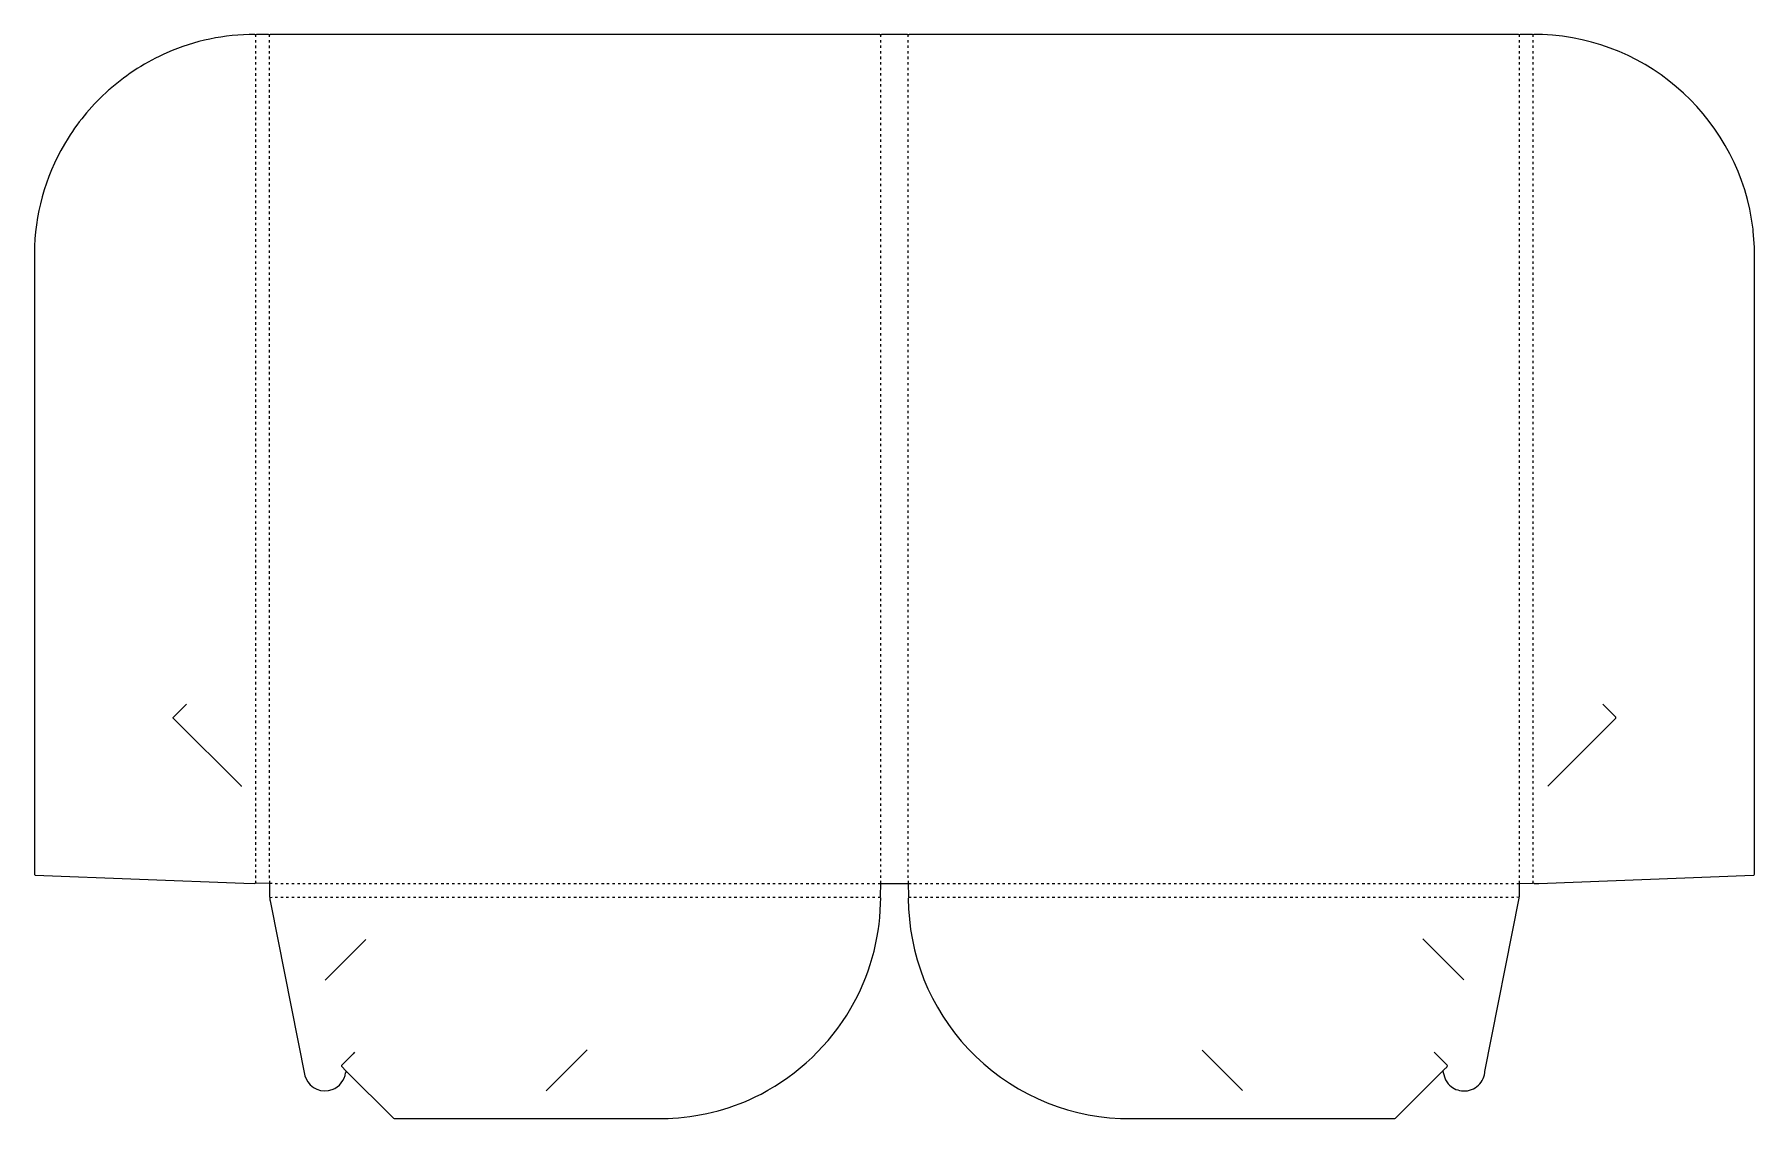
# Model space of a CAD drawing. Extents: x 846 to 8192, y 536 to 5165.
import ezdxf

# ---------------------------------------------------------------- set-up
doc = ezdxf.new("R2010")
doc.units = 0
doc.layers.get('0').update_dxf_attribs({"linetype": 'CONTINUOUS'})

msp = doc.modelspace()

# ---------------------------------------------------------------- linework, layer by layer
at = {"color": 7, "linetype": 'CONTINUOUS'}
for points in [[(7177, 1540), (7188, 1540), (7243, 1540.5), (7247, 1542, -0.120666), (7251, 1540), (7270, 1540), (8188, 1575.5), (8189.1, 1575.7, 0.179961), (8192, 1579), (8192, 4255), (8186.4, 4325), (8185.4, 4334.1, 0.367047), (7286, 5165), (7251, 5165), (7249.9, 5164.2, -0.374448), (7243, 5165), (7192, 5165), (7190.9, 5164.2, -0.374448), (7184, 5165), (4582, 5165), (4580.1, 5163.8), (4579, 5163), (4575.1, 5164.2), (4574, 5165), (4464, 5165), (4462.1, 5163.8), (4461, 5163, -0.191863), (4456, 5165), (1853, 5165), (1851.1, 5163.8), (1850, 5163, -0.120666), (1846, 5165), (1794, 5165), (1792.1, 5163.8), (1791, 5163, -0.120666), (1787, 5165, 0.104112), (1411.9, 5086.3, 0.075468), (1170, 4933, -0.064525), (1163, 4927, 0.071268), (989.8, 4722.1, 0.131173), (846.5, 4261), (846, 4260), (846, 1578), (849, 1575), (1741, 1541.5), (1787, 1540, -0.120666), (1791, 1542)], [(7309, 1955), (7309.8, 1956.1), (7599, 2246), (7600, 2247, 0.207325), (7598.8, 2249.8), (7544, 2305)], [(1861, 1540), (1850, 1540), (1794, 1540.5, -0.143554), (1791, 1542), (1791, 1551)], [(1850, 1551), (1850, 1540), (1850.5, 1484), (1852, 1480, 0.146264), (1852.6, 1465.9), (1855.6, 1450.9), (2001.3, 718.1), (2004.8, 707.9, 0.400934), (2118.1, 659.8, 0.270651), (2175, 732, 0.079147), (2178, 738)], [(2213, 819), (2207, 813), (2158.8, 764.1), (2157, 762), (2157, 760), (2178, 738), (2379.8, 537.8), (2382, 536), (3552, 536), (3572, 537.5, 0.103803), (3949.1, 640.8, 0.140563), (4333, 1007, 0.124377), (4459.5, 1454), (4460, 1477, -0.120666), (4458, 1481), (4458.2, 1481.9), (4459.5, 1485), (4460, 1540), (4460, 1551)], [(4578, 1551), (4578, 1540), (4578.5, 1485), (4580, 1481, -0.165541), (4578, 1476, 0.190345), (4833.8, 833.8, 0.196926), (5484, 536.5), (5485, 536), (6656, 536), (6658.1, 537.8), (6856, 735), (6859.1, 737.7), (6861, 738), (6861.3, 739.9), (6871, 750), (6872, 751, 0.095603), (6881, 762), (6824, 819)], [(6861, 738), (6867.4, 714.1), (6872.2, 702.1), (6884, 684, 0.178346), (6939.9, 654.6, 0.4148), (7039.6, 732.1), (7040.6, 737.1), (7187, 1477), (7186, 1480), (7186.3, 1481.9), (7187.5, 1485), (7188, 1540), (7188, 1551)]]:
    msp.add_lwpolyline(points, format="xyb", dxfattribs=at)
for points in [[(1791, 5154), (1791, 5163)], [(1850, 5154), (1850, 5163)], [(4460, 5155), (4460, 5163)], [(4578, 5155), (4578, 5163)], [(7188, 5155), (7188, 5163)], [(7247, 5155), (7247, 5163)], [(1791, 5130), (1791, 5141)], [(1791, 5106), (1791, 5117)], [(1791, 5083), (1791, 5094)], [(1791, 5059), (1791, 5070)], [(1850, 5130), (1850, 5141)], [(1850, 5106), (1850, 5117)], [(1850, 5083), (1850, 5094)], [(1850, 5059), (1850, 5070)], [(4460, 5131), (4460, 5141)], [(4460, 5107), (4460, 5117)], [(4460, 5084), (4460, 5094)], [(4460, 5060), (4460, 5070)], [(4578, 5131), (4578, 5141)], [(4578, 5107), (4578, 5117)], [(4578, 5084), (4578, 5094)], [(4578, 5060), (4578, 5070)], [(7188, 5131), (7188, 5141)], [(7188, 5107), (7188, 5117)], [(7188, 5084), (7188, 5094)], [(7188, 5060), (7188, 5070)], [(7247, 5131), (7247, 5141)], [(7247, 5107), (7247, 5117)], [(7247, 5084), (7247, 5094)], [(7247, 5060), (7247, 5070)], [(1791, 5036), (1791, 5046)], [(1791, 5012), (1791, 5023)], [(1791, 4988), (1791, 4999)], [(1850, 5036), (1850, 5046)], [(1850, 5012), (1850, 5023)], [(1850, 4988), (1850, 4999)], [(4460, 5037), (4460, 5046)], [(4460, 5013), (4460, 5023)], [(4460, 4989), (4460, 4999)], [(4578, 5037), (4578, 5046)], [(4578, 5013), (4578, 5023)], [(4578, 4989), (4578, 4999)], [(7188, 5037), (7188, 5046)], [(7188, 5013), (7188, 5023)], [(7188, 4989), (7188, 4999)], [(7247, 5037), (7247, 5046)], [(7247, 5013), (7247, 5023)], [(7247, 4989), (7247, 4999)], [(1791, 4965), (1791, 4975)], [(1791, 4941), (1791, 4952)], [(1791, 4917), (1791, 4928)], [(1850, 4965), (1850, 4975)], [(1850, 4941), (1850, 4952)], [(1850, 4917), (1850, 4928)], [(4460, 4966), (4460, 4975)], [(4460, 4942), (4460, 4952)], [(4460, 4918), (4460, 4928)], [(4578, 4966), (4578, 4975)], [(4578, 4942), (4578, 4952)], [(4578, 4918), (4578, 4928)], [(7188, 4966), (7188, 4975)], [(7188, 4942), (7188, 4952)], [(7188, 4918), (7188, 4928)], [(7247, 4966), (7247, 4975)], [(7247, 4942), (7247, 4952)], [(7247, 4918), (7247, 4928)], [(1791, 4894), (1791, 4905)], [(1791, 4870), (1791, 4881)], [(1791, 4847), (1791, 4857)], [(1850, 4894), (1850, 4905)], [(1850, 4870), (1850, 4881)], [(1850, 4847), (1850, 4857)], [(4460, 4895), (4460, 4905)], [(4460, 4871), (4460, 4881)], [(4460, 4848), (4460, 4857)], [(4578, 4895), (4578, 4905)], [(4578, 4871), (4578, 4881)], [(4578, 4848), (4578, 4857)], [(7188, 4895), (7188, 4905)], [(7188, 4871), (7188, 4881)], [(7188, 4848), (7188, 4857)], [(7247, 4895), (7247, 4905)], [(7247, 4871), (7247, 4881)], [(7247, 4848), (7247, 4857)], [(1791, 4823), (1791, 4834)], [(1791, 4799), (1791, 4810)], [(1791, 4776), (1791, 4787)], [(1850, 4823), (1850, 4834)], [(1850, 4799), (1850, 4810)], [(1850, 4776), (1850, 4787)], [(4460, 4824), (4460, 4834)], [(4460, 4800), (4460, 4810)], [(4460, 4777), (4460, 4787)], [(4578, 4824), (4578, 4834)], [(4578, 4800), (4578, 4810)], [(4578, 4777), (4578, 4787)], [(7188, 4824), (7188, 4834)], [(7188, 4800), (7188, 4810)], [(7188, 4777), (7188, 4787)], [(7247, 4824), (7247, 4834)], [(7247, 4800), (7247, 4810)], [(7247, 4777), (7247, 4787)], [(1791, 4752), (1791, 4763)], [(1791, 4728), (1791, 4739)], [(1791, 4705), (1791, 4716)], [(1850, 4752), (1850, 4763)], [(1850, 4728), (1850, 4739)], [(1850, 4705), (1850, 4716)], [(4460, 4753), (4460, 4763)], [(4460, 4729), (4460, 4739)], [(4460, 4706), (4460, 4716)], [(4578, 4753), (4578, 4763)], [(4578, 4729), (4578, 4739)], [(4578, 4706), (4578, 4716)], [(7188, 4753), (7188, 4763)], [(7188, 4729), (7188, 4739)], [(7188, 4706), (7188, 4716)], [(7247, 4753), (7247, 4763)], [(7247, 4729), (7247, 4739)], [(7247, 4706), (7247, 4716)], [(1791, 4681), (1791, 4692)], [(1791, 4658), (1791, 4668)], [(1791, 4634), (1791, 4645)], [(1850, 4681), (1850, 4692)], [(1850, 4658), (1850, 4668)], [(1850, 4634), (1850, 4645)], [(4460, 4682), (4460, 4692)], [(4460, 4659), (4460, 4668)], [(4460, 4635), (4460, 4645)], [(4578, 4682), (4578, 4692)], [(4578, 4659), (4578, 4668)], [(4578, 4635), (4578, 4645)], [(7188, 4682), (7188, 4692)], [(7188, 4659), (7188, 4668)], [(7188, 4635), (7188, 4645)], [(7247, 4682), (7247, 4692)], [(7247, 4659), (7247, 4668)], [(7247, 4635), (7247, 4645)], [(1791, 4610), (1791, 4621)], [(1791, 4587), (1791, 4598)], [(1791, 4563), (1791, 4574)], [(1850, 4610), (1850, 4621)], [(1850, 4587), (1850, 4598)], [(1850, 4563), (1850, 4574)], [(4460, 4611), (4460, 4621)], [(4460, 4588), (4460, 4598)], [(4460, 4564), (4460, 4574)], [(4578, 4611), (4578, 4621)], [(4578, 4588), (4578, 4598)], [(4578, 4564), (4578, 4574)], [(7188, 4611), (7188, 4621)], [(7188, 4588), (7188, 4598)], [(7188, 4564), (7188, 4574)], [(7247, 4611), (7247, 4621)], [(7247, 4588), (7247, 4598)], [(7247, 4564), (7247, 4574)], [(1791, 4540), (1791, 4550)], [(1791, 4516), (1791, 4527)], [(1791, 4492), (1791, 4503)], [(1850, 4540), (1850, 4550)], [(1850, 4516), (1850, 4527)], [(1850, 4492), (1850, 4503)], [(4460, 4541), (4460, 4550)], [(4460, 4517), (4460, 4527)], [(4460, 4493), (4460, 4503)], [(4578, 4541), (4578, 4550)], [(4578, 4517), (4578, 4527)], [(4578, 4493), (4578, 4503)], [(7188, 4541), (7188, 4550)], [(7188, 4517), (7188, 4527)], [(7188, 4493), (7188, 4503)], [(7247, 4541), (7247, 4550)], [(7247, 4517), (7247, 4527)], [(7247, 4493), (7247, 4503)], [(1791, 4469), (1791, 4479)], [(1791, 4445), (1791, 4456)], [(1791, 4421), (1791, 4432)], [(1791, 4398), (1791, 4409)], [(1850, 4469), (1850, 4479)], [(1850, 4445), (1850, 4456)], [(1850, 4421), (1850, 4432)], [(1850, 4398), (1850, 4409)], [(4460, 4470), (4460, 4479)], [(4460, 4446), (4460, 4456)], [(4460, 4422), (4460, 4432)], [(4460, 4399), (4460, 4409)], [(4578, 4470), (4578, 4479)], [(4578, 4446), (4578, 4456)], [(4578, 4422), (4578, 4432)], [(4578, 4399), (4578, 4409)], [(7188, 4470), (7188, 4479)], [(7188, 4446), (7188, 4456)], [(7188, 4422), (7188, 4432)], [(7188, 4399), (7188, 4409)], [(7247, 4470), (7247, 4479)], [(7247, 4446), (7247, 4456)], [(7247, 4422), (7247, 4432)], [(7247, 4399), (7247, 4409)], [(1791, 4374), (1791, 4385)], [(1791, 4351), (1791, 4361)], [(1791, 4327), (1791, 4338)], [(1850, 4374), (1850, 4385)], [(1850, 4351), (1850, 4361)], [(1850, 4327), (1850, 4338)], [(4460, 4375), (4460, 4385)], [(4460, 4352), (4460, 4361)], [(4460, 4328), (4460, 4338)], [(4578, 4375), (4578, 4385)], [(4578, 4352), (4578, 4361)], [(4578, 4328), (4578, 4338)], [(7188, 4375), (7188, 4385)], [(7188, 4352), (7188, 4361)], [(7188, 4328), (7188, 4338)], [(7247, 4375), (7247, 4385)], [(7247, 4352), (7247, 4361)], [(7247, 4328), (7247, 4338)], [(1791, 4303), (1791, 4314)], [(1791, 4280), (1791, 4291)], [(1791, 4256), (1791, 4267)], [(1850, 4303), (1850, 4314)], [(1850, 4280), (1850, 4291)], [(1850, 4256), (1850, 4267)], [(4460, 4304), (4460, 4314)], [(4460, 4281), (4460, 4291)], [(4460, 4257), (4460, 4267)], [(4578, 4304), (4578, 4314)], [(4578, 4281), (4578, 4291)], [(4578, 4257), (4578, 4267)], [(7188, 4304), (7188, 4314)], [(7188, 4281), (7188, 4291)], [(7188, 4257), (7188, 4267)], [(7247, 4304), (7247, 4314)], [(7247, 4281), (7247, 4291)], [(7247, 4257), (7247, 4267)], [(1791, 4232), (1791, 4243)], [(1791, 4209), (1791, 4220)], [(1791, 4185), (1791, 4196)], [(1850, 4232), (1850, 4243)], [(1850, 4209), (1850, 4220)], [(1850, 4185), (1850, 4196)], [(4460, 4233), (4460, 4243)], [(4460, 4210), (4460, 4220)], [(4460, 4186), (4460, 4196)], [(4578, 4233), (4578, 4243)], [(4578, 4210), (4578, 4220)], [(4578, 4186), (4578, 4196)], [(7188, 4233), (7188, 4243)], [(7188, 4210), (7188, 4220)], [(7188, 4186), (7188, 4196)], [(7247, 4233), (7247, 4243)], [(7247, 4210), (7247, 4220)], [(7247, 4186), (7247, 4196)], [(1791, 4162), (1791, 4172)], [(1791, 4138), (1791, 4149)], [(1791, 4114), (1791, 4125)], [(1850, 4162), (1850, 4172)], [(1850, 4138), (1850, 4149)], [(1850, 4114), (1850, 4125)], [(4460, 4163), (4460, 4172)], [(4460, 4139), (4460, 4149)], [(4460, 4115), (4460, 4125)], [(4578, 4163), (4578, 4172)], [(4578, 4139), (4578, 4149)], [(4578, 4115), (4578, 4125)], [(7188, 4163), (7188, 4172)], [(7188, 4139), (7188, 4149)], [(7188, 4115), (7188, 4125)], [(7247, 4163), (7247, 4172)], [(7247, 4139), (7247, 4149)], [(7247, 4115), (7247, 4125)], [(1791, 4091), (1791, 4102)], [(1791, 4067), (1791, 4078)], [(1791, 4043), (1791, 4054)], [(1850, 4091), (1850, 4102)], [(1850, 4067), (1850, 4078)], [(1850, 4043), (1850, 4054)], [(4460, 4092), (4460, 4102)], [(4460, 4068), (4460, 4078)], [(4460, 4044), (4460, 4054)], [(4578, 4092), (4578, 4102)], [(4578, 4068), (4578, 4078)], [(4578, 4044), (4578, 4054)], [(7188, 4092), (7188, 4102)], [(7188, 4068), (7188, 4078)], [(7188, 4044), (7188, 4054)], [(7247, 4092), (7247, 4102)], [(7247, 4068), (7247, 4078)], [(7247, 4044), (7247, 4054)], [(1791, 4020), (1791, 4031)], [(1791, 3996), (1791, 4007)], [(1791, 3973), (1791, 3983)], [(1850, 4020), (1850, 4031)], [(1850, 3996), (1850, 4007)], [(1850, 3973), (1850, 3983)], [(4460, 4021), (4460, 4031)], [(4460, 3997), (4460, 4007)], [(4460, 3974), (4460, 3983)], [(4578, 4021), (4578, 4031)], [(4578, 3997), (4578, 4007)], [(4578, 3974), (4578, 3983)], [(7188, 4021), (7188, 4031)], [(7188, 3997), (7188, 4007)], [(7188, 3974), (7188, 3983)], [(7247, 4021), (7247, 4031)], [(7247, 3997), (7247, 4007)], [(7247, 3974), (7247, 3983)], [(1791, 3949), (1791, 3960)], [(1791, 3925), (1791, 3936)], [(1791, 3902), (1791, 3913)], [(1850, 3949), (1850, 3960)], [(1850, 3925), (1850, 3936)], [(1850, 3902), (1850, 3913)], [(4460, 3950), (4460, 3960)], [(4460, 3926), (4460, 3936)], [(4460, 3903), (4460, 3913)], [(4578, 3950), (4578, 3960)], [(4578, 3926), (4578, 3936)], [(4578, 3903), (4578, 3913)], [(7188, 3950), (7188, 3960)], [(7188, 3926), (7188, 3936)], [(7188, 3903), (7188, 3913)], [(7247, 3950), (7247, 3960)], [(7247, 3926), (7247, 3936)], [(7247, 3903), (7247, 3913)], [(1791, 3878), (1791, 3889)], [(1791, 3855), (1791, 3865)], [(1791, 3831), (1791, 3842)], [(1850, 3878), (1850, 3889)], [(1850, 3855), (1850, 3865)], [(1850, 3831), (1850, 3842)], [(4460, 3879), (4460, 3889)], [(4460, 3856), (4460, 3865)], [(4460, 3832), (4460, 3842)], [(4578, 3879), (4578, 3889)], [(4578, 3856), (4578, 3865)], [(4578, 3832), (4578, 3842)], [(7188, 3879), (7188, 3889)], [(7188, 3856), (7188, 3865)], [(7188, 3832), (7188, 3842)], [(7247, 3879), (7247, 3889)], [(7247, 3856), (7247, 3865)], [(7247, 3832), (7247, 3842)], [(1791, 3807), (1791, 3818)], [(1791, 3784), (1791, 3794)], [(1791, 3760), (1791, 3771)], [(1791, 3736), (1791, 3747)], [(1850, 3807), (1850, 3818)], [(1850, 3784), (1850, 3794)], [(1850, 3760), (1850, 3771)], [(1850, 3736), (1850, 3747)], [(4460, 3808), (4460, 3818)], [(4460, 3785), (4460, 3794)], [(4460, 3761), (4460, 3771)], [(4460, 3737), (4460, 3747)], [(4578, 3808), (4578, 3818)], [(4578, 3785), (4578, 3794)], [(4578, 3761), (4578, 3771)], [(4578, 3737), (4578, 3747)], [(7188, 3808), (7188, 3818)], [(7188, 3785), (7188, 3794)], [(7188, 3761), (7188, 3771)], [(7188, 3737), (7188, 3747)], [(7247, 3808), (7247, 3818)], [(7247, 3785), (7247, 3794)], [(7247, 3761), (7247, 3771)], [(7247, 3737), (7247, 3747)], [(1791, 3713), (1791, 3724)], [(1791, 3689), (1791, 3700)], [(1791, 3666), (1791, 3676)], [(1850, 3713), (1850, 3724)], [(1850, 3689), (1850, 3700)], [(1850, 3666), (1850, 3676)], [(4460, 3714), (4460, 3724)], [(4460, 3690), (4460, 3700)], [(4460, 3667), (4460, 3676)], [(4578, 3714), (4578, 3724)], [(4578, 3690), (4578, 3700)], [(4578, 3667), (4578, 3676)], [(7188, 3714), (7188, 3724)], [(7188, 3690), (7188, 3700)], [(7188, 3667), (7188, 3676)], [(7247, 3714), (7247, 3724)], [(7247, 3690), (7247, 3700)], [(7247, 3667), (7247, 3676)], [(1791, 3642), (1791, 3653)], [(1791, 3618), (1791, 3629)], [(1791, 3595), (1791, 3606)], [(1850, 3642), (1850, 3653)], [(1850, 3618), (1850, 3629)], [(1850, 3595), (1850, 3606)], [(4460, 3643), (4460, 3653)], [(4460, 3619), (4460, 3629)], [(4460, 3596), (4460, 3606)], [(4578, 3643), (4578, 3653)], [(4578, 3619), (4578, 3629)], [(4578, 3596), (4578, 3606)], [(7188, 3643), (7188, 3653)], [(7188, 3619), (7188, 3629)], [(7188, 3596), (7188, 3606)], [(7247, 3643), (7247, 3653)], [(7247, 3619), (7247, 3629)], [(7247, 3596), (7247, 3606)], [(1791, 3571), (1791, 3582)], [(1791, 3547), (1791, 3558)], [(1791, 3524), (1791, 3535)], [(1850, 3571), (1850, 3582)], [(1850, 3547), (1850, 3558)], [(1850, 3524), (1850, 3535)], [(4460, 3572), (4460, 3582)], [(4460, 3548), (4460, 3558)], [(4460, 3525), (4460, 3535)], [(4578, 3572), (4578, 3582)], [(4578, 3548), (4578, 3558)], [(4578, 3525), (4578, 3535)], [(7188, 3572), (7188, 3582)], [(7188, 3548), (7188, 3558)], [(7188, 3525), (7188, 3535)], [(7247, 3572), (7247, 3582)], [(7247, 3548), (7247, 3558)], [(7247, 3525), (7247, 3535)], [(1791, 3500), (1791, 3511)], [(1791, 3477), (1791, 3487)], [(1791, 3453), (1791, 3464)], [(1850, 3500), (1850, 3511)], [(1850, 3477), (1850, 3487)], [(1850, 3453), (1850, 3464)], [(4460, 3501), (4460, 3511)], [(4460, 3478), (4460, 3487)], [(4460, 3454), (4460, 3464)], [(4578, 3501), (4578, 3511)], [(4578, 3478), (4578, 3487)], [(4578, 3454), (4578, 3464)], [(7188, 3501), (7188, 3511)], [(7188, 3478), (7188, 3487)], [(7188, 3454), (7188, 3464)], [(7247, 3501), (7247, 3511)], [(7247, 3478), (7247, 3487)], [(7247, 3454), (7247, 3464)], [(1791, 3429), (1791, 3440)], [(1791, 3406), (1791, 3417)], [(1791, 3382), (1791, 3393)], [(1850, 3429), (1850, 3440)], [(1850, 3406), (1850, 3417)], [(1850, 3382), (1850, 3393)], [(4460, 3430), (4460, 3440)], [(4460, 3407), (4460, 3417)], [(4460, 3383), (4460, 3393)], [(4578, 3430), (4578, 3440)], [(4578, 3407), (4578, 3417)], [(4578, 3383), (4578, 3393)], [(7188, 3430), (7188, 3440)], [(7188, 3407), (7188, 3417)], [(7188, 3383), (7188, 3393)], [(7247, 3430), (7247, 3440)], [(7247, 3407), (7247, 3417)], [(7247, 3383), (7247, 3393)], [(1791, 3358), (1791, 3369)], [(1791, 3335), (1791, 3346)], [(1791, 3311), (1791, 3322)], [(1850, 3358), (1850, 3369)], [(1850, 3335), (1850, 3346)], [(1850, 3311), (1850, 3322)], [(4460, 3359), (4460, 3369)], [(4460, 3336), (4460, 3346)], [(4460, 3312), (4460, 3322)], [(4578, 3359), (4578, 3369)], [(4578, 3336), (4578, 3346)], [(4578, 3312), (4578, 3322)], [(7188, 3359), (7188, 3369)], [(7188, 3336), (7188, 3346)], [(7188, 3312), (7188, 3322)], [(7247, 3359), (7247, 3369)], [(7247, 3336), (7247, 3346)], [(7247, 3312), (7247, 3322)], [(1791, 3288), (1791, 3298)], [(1791, 3264), (1791, 3275)], [(1791, 3240), (1791, 3251)], [(1850, 3288), (1850, 3298)], [(1850, 3264), (1850, 3275)], [(1850, 3240), (1850, 3251)], [(4460, 3289), (4460, 3298)], [(4460, 3265), (4460, 3275)], [(4460, 3241), (4460, 3251)], [(4578, 3289), (4578, 3298)], [(4578, 3265), (4578, 3275)], [(4578, 3241), (4578, 3251)], [(7188, 3289), (7188, 3298)], [(7188, 3265), (7188, 3275)], [(7188, 3241), (7188, 3251)], [(7247, 3289), (7247, 3298)], [(7247, 3265), (7247, 3275)], [(7247, 3241), (7247, 3251)], [(1791, 3217), (1791, 3228)], [(1791, 3193), (1791, 3204)], [(1791, 3170), (1791, 3180)], [(1850, 3217), (1850, 3228)], [(1850, 3193), (1850, 3204)], [(1850, 3170), (1850, 3180)], [(4460, 3218), (4460, 3228)], [(4460, 3194), (4460, 3204)], [(4460, 3171), (4460, 3180)], [(4578, 3218), (4578, 3228)], [(4578, 3194), (4578, 3204)], [(4578, 3171), (4578, 3180)], [(7188, 3218), (7188, 3228)], [(7188, 3194), (7188, 3204)], [(7188, 3171), (7188, 3180)], [(7247, 3218), (7247, 3228)], [(7247, 3194), (7247, 3204)], [(7247, 3171), (7247, 3180)], [(1791, 3146), (1791, 3157)], [(1791, 3122), (1791, 3133)], [(1791, 3099), (1791, 3109)], [(1791, 3075), (1791, 3086)], [(1850, 3146), (1850, 3157)], [(1850, 3122), (1850, 3133)], [(1850, 3099), (1850, 3109)], [(1850, 3075), (1850, 3086)], [(4460, 3147), (4460, 3157)], [(4460, 3123), (4460, 3133)], [(4460, 3100), (4460, 3109)], [(4460, 3076), (4460, 3086)], [(4578, 3147), (4578, 3157)], [(4578, 3123), (4578, 3133)], [(4578, 3100), (4578, 3109)], [(4578, 3076), (4578, 3086)], [(7188, 3147), (7188, 3157)], [(7188, 3123), (7188, 3133)], [(7188, 3100), (7188, 3109)], [(7188, 3076), (7188, 3086)], [(7247, 3147), (7247, 3157)], [(7247, 3123), (7247, 3133)], [(7247, 3100), (7247, 3109)], [(7247, 3076), (7247, 3086)], [(1791, 3051), (1791, 3062)], [(1791, 3028), (1791, 3039)], [(1791, 3004), (1791, 3015)], [(1850, 3051), (1850, 3062)], [(1850, 3028), (1850, 3039)], [(1850, 3004), (1850, 3015)], [(4460, 3052), (4460, 3062)], [(4460, 3029), (4460, 3039)], [(4460, 3005), (4460, 3015)], [(4578, 3052), (4578, 3062)], [(4578, 3029), (4578, 3039)], [(4578, 3005), (4578, 3015)], [(7188, 3052), (7188, 3062)], [(7188, 3029), (7188, 3039)], [(7188, 3005), (7188, 3015)], [(7247, 3052), (7247, 3062)], [(7247, 3029), (7247, 3039)], [(7247, 3005), (7247, 3015)], [(1791, 2981), (1791, 2991)], [(1791, 2957), (1791, 2968)], [(1791, 2933), (1791, 2944)], [(1850, 2981), (1850, 2991)], [(1850, 2957), (1850, 2968)], [(1850, 2933), (1850, 2944)], [(4460, 2982), (4460, 2991)], [(4460, 2958), (4460, 2968)], [(4460, 2934), (4460, 2944)], [(4578, 2982), (4578, 2991)], [(4578, 2958), (4578, 2968)], [(4578, 2934), (4578, 2944)], [(7188, 2982), (7188, 2991)], [(7188, 2958), (7188, 2968)], [(7188, 2934), (7188, 2944)], [(7247, 2982), (7247, 2991)], [(7247, 2958), (7247, 2968)], [(7247, 2934), (7247, 2944)], [(1791, 2910), (1791, 2921)], [(1791, 2886), (1791, 2897)], [(1791, 2862), (1791, 2873)], [(1850, 2910), (1850, 2921)], [(1850, 2886), (1850, 2897)], [(1850, 2862), (1850, 2873)], [(4460, 2911), (4460, 2921)], [(4460, 2887), (4460, 2897)], [(4460, 2863), (4460, 2873)], [(4578, 2911), (4578, 2921)], [(4578, 2887), (4578, 2897)], [(4578, 2863), (4578, 2873)], [(7188, 2911), (7188, 2921)], [(7188, 2887), (7188, 2897)], [(7188, 2863), (7188, 2873)], [(7247, 2911), (7247, 2921)], [(7247, 2887), (7247, 2897)], [(7247, 2863), (7247, 2873)], [(1791, 2839), (1791, 2850)], [(1791, 2815), (1791, 2826)], [(1791, 2792), (1791, 2802)], [(1850, 2839), (1850, 2850)], [(1850, 2815), (1850, 2826)], [(1850, 2792), (1850, 2802)], [(4460, 2840), (4460, 2850)], [(4460, 2816), (4460, 2826)], [(4460, 2793), (4460, 2802)], [(4578, 2840), (4578, 2850)], [(4578, 2816), (4578, 2826)], [(4578, 2793), (4578, 2802)], [(7188, 2840), (7188, 2850)], [(7188, 2816), (7188, 2826)], [(7188, 2793), (7188, 2802)], [(7247, 2840), (7247, 2850)], [(7247, 2816), (7247, 2826)], [(7247, 2793), (7247, 2802)], [(1791, 2768), (1791, 2779)], [(1791, 2744), (1791, 2755)], [(1791, 2721), (1791, 2732)], [(1850, 2768), (1850, 2779)], [(1850, 2744), (1850, 2755)], [(1850, 2721), (1850, 2732)], [(4460, 2769), (4460, 2779)], [(4460, 2745), (4460, 2755)], [(4460, 2722), (4460, 2732)], [(4578, 2769), (4578, 2779)], [(4578, 2745), (4578, 2755)], [(4578, 2722), (4578, 2732)], [(7188, 2769), (7188, 2779)], [(7188, 2745), (7188, 2755)], [(7188, 2722), (7188, 2732)], [(7247, 2769), (7247, 2779)], [(7247, 2745), (7247, 2755)], [(7247, 2722), (7247, 2732)], [(1791, 2697), (1791, 2708)], [(1791, 2674), (1791, 2684)], [(1791, 2650), (1791, 2661)], [(1850, 2697), (1850, 2708)], [(1850, 2674), (1850, 2684)], [(1850, 2650), (1850, 2661)], [(4460, 2698), (4460, 2708)], [(4460, 2675), (4460, 2684)], [(4460, 2651), (4460, 2661)], [(4578, 2698), (4578, 2708)], [(4578, 2675), (4578, 2684)], [(4578, 2651), (4578, 2661)], [(7188, 2698), (7188, 2708)], [(7188, 2675), (7188, 2684)], [(7188, 2651), (7188, 2661)], [(7247, 2698), (7247, 2708)], [(7247, 2675), (7247, 2684)], [(7247, 2651), (7247, 2661)], [(1791, 2626), (1791, 2637)], [(1791, 2603), (1791, 2613)], [(1791, 2579), (1791, 2590)], [(1850, 2626), (1850, 2637)], [(1850, 2603), (1850, 2613)], [(1850, 2579), (1850, 2590)], [(4460, 2627), (4460, 2637)], [(4460, 2604), (4460, 2613)], [(4460, 2580), (4460, 2590)], [(4578, 2627), (4578, 2637)], [(4578, 2604), (4578, 2613)], [(4578, 2580), (4578, 2590)], [(7188, 2627), (7188, 2637)], [(7188, 2604), (7188, 2613)], [(7188, 2580), (7188, 2590)], [(7247, 2627), (7247, 2637)], [(7247, 2604), (7247, 2613)], [(7247, 2580), (7247, 2590)], [(1791, 2555), (1791, 2566)], [(1791, 2532), (1791, 2543)], [(1791, 2508), (1791, 2519)], [(1850, 2555), (1850, 2566)], [(1850, 2532), (1850, 2543)], [(1850, 2508), (1850, 2519)], [(4460, 2556), (4460, 2566)], [(4460, 2533), (4460, 2543)], [(4460, 2509), (4460, 2519)], [(4578, 2556), (4578, 2566)], [(4578, 2533), (4578, 2543)], [(4578, 2509), (4578, 2519)], [(7188, 2556), (7188, 2566)], [(7188, 2533), (7188, 2543)], [(7188, 2509), (7188, 2519)], [(7247, 2556), (7247, 2566)], [(7247, 2533), (7247, 2543)], [(7247, 2509), (7247, 2519)], [(1791, 2485), (1791, 2495)], [(1791, 2461), (1791, 2472)], [(1791, 2437), (1791, 2448)], [(1850, 2485), (1850, 2495)], [(1850, 2461), (1850, 2472)], [(1850, 2437), (1850, 2448)], [(4460, 2486), (4460, 2495)], [(4460, 2462), (4460, 2472)], [(4460, 2438), (4460, 2448)], [(4578, 2486), (4578, 2495)], [(4578, 2462), (4578, 2472)], [(4578, 2438), (4578, 2448)], [(7188, 2486), (7188, 2495)], [(7188, 2462), (7188, 2472)], [(7188, 2438), (7188, 2448)], [(7247, 2486), (7247, 2495)], [(7247, 2462), (7247, 2472)], [(7247, 2438), (7247, 2448)], [(1791, 2414), (1791, 2424)], [(1791, 2390), (1791, 2401)], [(1791, 2366), (1791, 2377)], [(1791, 2343), (1791, 2354)], [(1850, 2414), (1850, 2424)], [(1850, 2390), (1850, 2401)], [(1850, 2366), (1850, 2377)], [(1850, 2343), (1850, 2354)], [(4460, 2415), (4460, 2424)], [(4460, 2391), (4460, 2401)], [(4460, 2367), (4460, 2377)], [(4460, 2344), (4460, 2354)], [(4578, 2415), (4578, 2424)], [(4578, 2391), (4578, 2401)], [(4578, 2367), (4578, 2377)], [(4578, 2344), (4578, 2354)], [(7188, 2415), (7188, 2424)], [(7188, 2391), (7188, 2401)], [(7188, 2367), (7188, 2377)], [(7188, 2344), (7188, 2354)], [(7247, 2415), (7247, 2424)], [(7247, 2391), (7247, 2401)], [(7247, 2367), (7247, 2377)], [(7247, 2344), (7247, 2354)], [(1731, 1954), (1729.9, 1954.8), (1438, 2246), (1438, 2249), (1492, 2303), (1495, 2306)], [(1791, 2319), (1791, 2330)], [(1791, 2296), (1791, 2306)], [(1791, 2272), (1791, 2283)], [(1850, 2319), (1850, 2330)], [(1850, 2296), (1850, 2306)], [(1850, 2272), (1850, 2283)], [(4460, 2320), (4460, 2330)], [(4460, 2297), (4460, 2306)], [(4460, 2273), (4460, 2283)], [(4578, 2320), (4578, 2330)], [(4578, 2297), (4578, 2306)], [(4578, 2273), (4578, 2283)], [(7188, 2320), (7188, 2330)], [(7188, 2297), (7188, 2306)], [(7188, 2273), (7188, 2283)], [(7247, 2320), (7247, 2330)], [(7247, 2297), (7247, 2306)], [(7247, 2273), (7247, 2283)], [(1791, 2248), (1791, 2259)], [(1791, 2225), (1791, 2236)], [(1791, 2201), (1791, 2212)], [(1850, 2248), (1850, 2259)], [(1850, 2225), (1850, 2236)], [(1850, 2201), (1850, 2212)], [(4460, 2249), (4460, 2259)], [(4460, 2226), (4460, 2236)], [(4460, 2202), (4460, 2212)], [(4578, 2249), (4578, 2259)], [(4578, 2226), (4578, 2236)], [(4578, 2202), (4578, 2212)], [(7188, 2249), (7188, 2259)], [(7188, 2226), (7188, 2236)], [(7188, 2202), (7188, 2212)], [(7247, 2249), (7247, 2259)], [(7247, 2226), (7247, 2236)], [(7247, 2202), (7247, 2212)], [(1791, 2177), (1791, 2188)], [(1791, 2154), (1791, 2165)], [(1791, 2130), (1791, 2141)], [(1850, 2177), (1850, 2188)], [(1850, 2154), (1850, 2165)], [(1850, 2130), (1850, 2141)], [(4460, 2178), (4460, 2188)], [(4460, 2155), (4460, 2165)], [(4460, 2131), (4460, 2141)], [(4578, 2178), (4578, 2188)], [(4578, 2155), (4578, 2165)], [(4578, 2131), (4578, 2141)], [(7188, 2178), (7188, 2188)], [(7188, 2155), (7188, 2165)], [(7188, 2131), (7188, 2141)], [(7247, 2178), (7247, 2188)], [(7247, 2155), (7247, 2165)], [(7247, 2131), (7247, 2141)], [(1791, 2107), (1791, 2117)], [(1791, 2083), (1791, 2094)], [(1791, 2059), (1791, 2070)], [(1850, 2107), (1850, 2117)], [(1850, 2083), (1850, 2094)], [(1850, 2059), (1850, 2070)], [(4460, 2108), (4460, 2117)], [(4460, 2084), (4460, 2094)], [(4460, 2060), (4460, 2070)], [(4578, 2108), (4578, 2117)], [(4578, 2084), (4578, 2094)], [(4578, 2060), (4578, 2070)], [(7188, 2108), (7188, 2117)], [(7188, 2084), (7188, 2094)], [(7188, 2060), (7188, 2070)], [(7247, 2108), (7247, 2117)], [(7247, 2084), (7247, 2094)], [(7247, 2060), (7247, 2070)], [(1791, 2036), (1791, 2047)], [(1791, 2012), (1791, 2023)], [(1791, 1989), (1791, 1999)], [(1850, 2036), (1850, 2047)], [(1850, 2012), (1850, 2023)], [(1850, 1989), (1850, 1999)], [(4460, 2037), (4460, 2047)], [(4460, 2013), (4460, 2023)], [(4460, 1990), (4460, 1999)], [(4578, 2037), (4578, 2047)], [(4578, 2013), (4578, 2023)], [(4578, 1990), (4578, 1999)], [(7188, 2037), (7188, 2047)], [(7188, 2013), (7188, 2023)], [(7188, 1990), (7188, 1999)], [(7247, 2037), (7247, 2047)], [(7247, 2013), (7247, 2023)], [(7247, 1990), (7247, 1999)], [(1791, 1965), (1791, 1976)], [(1791, 1941), (1791, 1952)], [(1791, 1918), (1791, 1928)], [(1850, 1965), (1850, 1976)], [(1850, 1941), (1850, 1952)], [(1850, 1918), (1850, 1928)], [(4460, 1966), (4460, 1976)], [(4460, 1942), (4460, 1952)], [(4460, 1919), (4460, 1928)], [(4578, 1966), (4578, 1976)], [(4578, 1942), (4578, 1952)], [(4578, 1919), (4578, 1928)], [(7188, 1966), (7188, 1976)], [(7188, 1942), (7188, 1952)], [(7188, 1919), (7188, 1928)], [(7247, 1966), (7247, 1976)], [(7247, 1942), (7247, 1952)], [(7247, 1919), (7247, 1928)], [(1791, 1894), (1791, 1905)], [(1791, 1870), (1791, 1881)], [(1791, 1847), (1791, 1858)], [(1850, 1894), (1850, 1905)], [(1850, 1870), (1850, 1881)], [(1850, 1847), (1850, 1858)], [(4460, 1895), (4460, 1905)], [(4460, 1871), (4460, 1881)], [(4460, 1848), (4460, 1858)], [(4578, 1895), (4578, 1905)], [(4578, 1871), (4578, 1881)], [(4578, 1848), (4578, 1858)], [(7188, 1895), (7188, 1905)], [(7188, 1871), (7188, 1881)], [(7188, 1848), (7188, 1858)], [(7247, 1895), (7247, 1905)], [(7247, 1871), (7247, 1881)], [(7247, 1848), (7247, 1858)], [(1791, 1823), (1791, 1834)], [(1791, 1800), (1791, 1810)], [(1791, 1776), (1791, 1787)], [(1850, 1823), (1850, 1834)], [(1850, 1800), (1850, 1810)], [(1850, 1776), (1850, 1787)], [(4460, 1824), (4460, 1834)], [(4460, 1801), (4460, 1810)], [(4460, 1777), (4460, 1787)], [(4578, 1824), (4578, 1834)], [(4578, 1801), (4578, 1810)], [(4578, 1777), (4578, 1787)], [(7188, 1824), (7188, 1834)], [(7188, 1801), (7188, 1810)], [(7188, 1777), (7188, 1787)], [(7247, 1824), (7247, 1834)], [(7247, 1801), (7247, 1810)], [(7247, 1777), (7247, 1787)], [(1791, 1752), (1791, 1763)], [(1791, 1729), (1791, 1740)], [(1791, 1705), (1791, 1716)], [(1791, 1681), (1791, 1692)], [(1850, 1752), (1850, 1763)], [(1850, 1729), (1850, 1740)], [(1850, 1705), (1850, 1716)], [(1850, 1681), (1850, 1692)], [(4460, 1753), (4460, 1763)], [(4460, 1730), (4460, 1740)], [(4460, 1706), (4460, 1716)], [(4460, 1682), (4460, 1692)], [(4578, 1753), (4578, 1763)], [(4578, 1730), (4578, 1740)], [(4578, 1706), (4578, 1716)], [(4578, 1682), (4578, 1692)], [(7188, 1753), (7188, 1763)], [(7188, 1730), (7188, 1740)], [(7188, 1706), (7188, 1716)], [(7188, 1682), (7188, 1692)], [(7247, 1753), (7247, 1763)], [(7247, 1730), (7247, 1740)], [(7247, 1706), (7247, 1716)], [(7247, 1682), (7247, 1692)], [(1791, 1658), (1791, 1669)], [(1791, 1634), (1791, 1645)], [(1791, 1611), (1791, 1621)], [(1850, 1658), (1850, 1669)], [(1850, 1634), (1850, 1645)], [(1850, 1611), (1850, 1621)], [(4460, 1659), (4460, 1669)], [(4460, 1635), (4460, 1645)], [(4460, 1612), (4460, 1621)], [(4578, 1659), (4578, 1669)], [(4578, 1635), (4578, 1645)], [(4578, 1612), (4578, 1621)], [(7188, 1659), (7188, 1669)], [(7188, 1635), (7188, 1645)], [(7188, 1612), (7188, 1621)], [(7247, 1659), (7247, 1669)], [(7247, 1635), (7247, 1645)], [(7247, 1612), (7247, 1621)], [(1791, 1587), (1791, 1598)], [(1791, 1563), (1791, 1574)], [(1850, 1587), (1850, 1598)], [(1850, 1563), (1850, 1574)], [(4460, 1588), (4460, 1598)], [(4460, 1564), (4460, 1574)], [(4578, 1588), (4578, 1598)], [(4578, 1564), (4578, 1574)], [(7188, 1588), (7188, 1598)], [(7188, 1564), (7188, 1574)], [(7247, 1588), (7247, 1598)], [(7247, 1564), (7247, 1574)], [(7247, 1542), (7247, 1551)], [(1852, 1480), (1861, 1481)], [(1874, 1540), (1884, 1540)], [(1874, 1481), (1884, 1481)], [(1898, 1540), (1909, 1540)], [(1898, 1481), (1909, 1481)], [(1921, 1540), (1931, 1540)], [(1921, 1481), (1931, 1481)], [(1945, 1540), (1955, 1540)], [(1945, 1481), (1955, 1481)], [(1969, 1540), (1979, 1540)], [(1969, 1481), (1979, 1481)], [(1992, 1540), (2002, 1540)], [(1992, 1481), (2002, 1481)], [(2016, 1540), (2027, 1540)], [(2016, 1481), (2027, 1481)], [(2039, 1540), (2050, 1540)], [(2039, 1481), (2050, 1481)], [(2063, 1540), (2073, 1540)], [(2063, 1481), (2073, 1481)], [(2087, 1540), (2098, 1540)], [(2087, 1481), (2098, 1481)], [(2110, 1540), (2120, 1540)], [(2110, 1481), (2120, 1481)], [(2134, 1540), (2144, 1540)], [(2134, 1481), (2144, 1481)], [(2158, 1540), (2168, 1540)], [(2158, 1481), (2168, 1481)], [(2181, 1540), (2191, 1540)], [(2181, 1481), (2191, 1481)], [(2205, 1540), (2216, 1540)], [(2205, 1481), (2216, 1481)], [(2228, 1540), (2238, 1540)], [(2228, 1481), (2238, 1481)], [(2252, 1540), (2262, 1540)], [(2252, 1481), (2262, 1481)], [(2276, 1540), (2286, 1540)], [(2276, 1481), (2286, 1481)], [(2299, 1540), (2309, 1540)], [(2299, 1481), (2309, 1481)], [(2323, 1540), (2334, 1540)], [(2323, 1481), (2334, 1481)], [(2347, 1540), (2357, 1540)], [(2347, 1481), (2357, 1481)], [(2370, 1540), (2380, 1540)], [(2370, 1481), (2380, 1481)], [(2394, 1540), (2405, 1540)], [(2394, 1481), (2405, 1481)], [(2417, 1540), (2427, 1540)], [(2417, 1481), (2427, 1481)], [(2441, 1540), (2451, 1540)], [(2441, 1481), (2451, 1481)], [(2465, 1540), (2475, 1540)], [(2465, 1481), (2475, 1481)], [(2488, 1540), (2498, 1540)], [(2488, 1481), (2498, 1481)], [(2512, 1540), (2523, 1540)], [(2512, 1481), (2523, 1481)], [(2536, 1540), (2546, 1540)], [(2536, 1481), (2546, 1481)], [(2559, 1540), (2569, 1540)], [(2559, 1481), (2569, 1481)], [(2583, 1540), (2594, 1540)], [(2583, 1481), (2594, 1481)], [(2606, 1540), (2616, 1540)], [(2606, 1481), (2616, 1481)], [(2630, 1540), (2640, 1540)], [(2630, 1481), (2640, 1481)], [(2654, 1540), (2664, 1540)], [(2654, 1481), (2664, 1481)], [(2677, 1540), (2687, 1540)], [(2677, 1481), (2687, 1481)], [(2701, 1540), (2712, 1540)], [(2701, 1481), (2712, 1481)], [(2724, 1540), (2735, 1540)], [(2724, 1481), (2735, 1481)], [(2748, 1540), (2758, 1540)], [(2748, 1481), (2758, 1481)], [(2772, 1540), (2783, 1540)], [(2772, 1481), (2783, 1481)], [(2795, 1540), (2805, 1540)], [(2795, 1481), (2805, 1481)], [(2819, 1540), (2829, 1540)], [(2819, 1481), (2829, 1481)], [(2843, 1540), (2853, 1540)], [(2843, 1481), (2853, 1481)], [(2866, 1540), (2876, 1540)], [(2866, 1481), (2876, 1481)], [(2890, 1540), (2901, 1540)], [(2890, 1481), (2901, 1481)], [(2913, 1540), (2924, 1540)], [(2913, 1481), (2924, 1481)], [(2937, 1540), (2947, 1540)], [(2937, 1481), (2947, 1481)], [(2961, 1540), (2972, 1540)], [(2961, 1481), (2972, 1481)], [(2984, 1540), (2994, 1540)], [(2984, 1481), (2994, 1481)], [(3008, 1540), (3018, 1540)], [(3008, 1481), (3018, 1481)], [(3032, 1540), (3042, 1540)], [(3032, 1481), (3042, 1481)], [(3055, 1540), (3065, 1540)], [(3055, 1481), (3065, 1481)], [(3079, 1540), (3090, 1540)], [(3079, 1481), (3090, 1481)], [(3102, 1540), (3113, 1540)], [(3102, 1481), (3113, 1481)], [(3126, 1540), (3136, 1540)], [(3126, 1481), (3136, 1481)], [(3150, 1540), (3161, 1540)], [(3150, 1481), (3161, 1481)], [(3173, 1540), (3183, 1540)], [(3173, 1481), (3183, 1481)], [(3197, 1540), (3208, 1540)], [(3197, 1481), (3208, 1481)], [(3221, 1540), (3231, 1540)], [(3221, 1481), (3231, 1481)], [(3244, 1540), (3254, 1540)], [(3244, 1481), (3254, 1481)], [(3268, 1540), (3279, 1540)], [(3268, 1481), (3279, 1481)], [(3291, 1540), (3301, 1540)], [(3291, 1481), (3301, 1481)], [(3315, 1540), (3325, 1540)], [(3315, 1481), (3325, 1481)], [(3339, 1540), (3349, 1540)], [(3339, 1481), (3349, 1481)], [(3362, 1540), (3372, 1540)], [(3362, 1481), (3372, 1481)], [(3386, 1540), (3397, 1540)], [(3386, 1481), (3397, 1481)], [(3410, 1540), (3420, 1540)], [(3410, 1481), (3420, 1481)], [(3433, 1540), (3443, 1540)], [(3433, 1481), (3443, 1481)], [(3457, 1540), (3468, 1540)], [(3457, 1481), (3468, 1481)], [(3480, 1540), (3490, 1540)], [(3480, 1481), (3490, 1481)], [(3504, 1540), (3514, 1540)], [(3504, 1481), (3514, 1481)], [(3528, 1540), (3538, 1540)], [(3528, 1481), (3538, 1481)], [(3551, 1540), (3561, 1540)], [(3551, 1481), (3561, 1481)], [(3575, 1540), (3586, 1540)], [(3575, 1481), (3586, 1481)], [(3599, 1540), (3609, 1540)], [(3599, 1481), (3609, 1481)], [(3622, 1540), (3632, 1540)], [(3622, 1481), (3632, 1481)], [(3646, 1540), (3657, 1540)], [(3646, 1481), (3657, 1481)], [(3669, 1540), (3679, 1540)], [(3669, 1481), (3679, 1481)], [(3693, 1540), (3703, 1540)], [(3693, 1481), (3703, 1481)], [(3717, 1540), (3727, 1540)], [(3717, 1481), (3727, 1481)], [(3740, 1540), (3750, 1540)], [(3740, 1481), (3750, 1481)], [(3764, 1540), (3775, 1540)], [(3764, 1481), (3775, 1481)], [(3787, 1540), (3798, 1540)], [(3787, 1481), (3798, 1481)], [(3811, 1540), (3821, 1540)], [(3811, 1481), (3821, 1481)], [(3835, 1540), (3846, 1540)], [(3835, 1481), (3846, 1481)], [(3858, 1540), (3868, 1540)], [(3858, 1481), (3868, 1481)], [(3882, 1540), (3892, 1540)], [(3882, 1481), (3892, 1481)], [(3906, 1540), (3916, 1540)], [(3906, 1481), (3916, 1481)], [(3929, 1540), (3939, 1540)], [(3929, 1481), (3939, 1481)], [(3953, 1540), (3964, 1540)], [(3953, 1481), (3964, 1481)], [(3976, 1540), (3987, 1540)], [(3976, 1481), (3987, 1481)], [(4000, 1540), (4010, 1540)], [(4000, 1481), (4010, 1481)], [(4024, 1540), (4035, 1540)], [(4024, 1481), (4035, 1481)], [(4047, 1540), (4057, 1540)], [(4047, 1481), (4057, 1481)], [(4071, 1540), (4081, 1540)], [(4071, 1481), (4081, 1481)], [(4095, 1540), (4105, 1540)], [(4095, 1481), (4105, 1481)], [(4118, 1540), (4128, 1540)], [(4118, 1481), (4128, 1481)], [(4142, 1540), (4153, 1540)], [(4142, 1481), (4153, 1481)], [(4165, 1540), (4176, 1540)], [(4165, 1481), (4176, 1481)], [(4189, 1540), (4199, 1540)], [(4189, 1481), (4199, 1481)], [(4213, 1540), (4223, 1540)], [(4213, 1481), (4223, 1481)], [(4236, 1540), (4246, 1540)], [(4236, 1481), (4246, 1481)], [(4260, 1540), (4271, 1540)], [(4260, 1481), (4271, 1481)], [(4284, 1540), (4294, 1540)], [(4284, 1481), (4294, 1481)], [(4307, 1540), (4317, 1540)], [(4307, 1481), (4317, 1481)], [(4331, 1540), (4342, 1540)], [(4331, 1481), (4342, 1481)], [(4354, 1540), (4364, 1540)], [(4354, 1481), (4364, 1481)], [(4378, 1540), (4388, 1540)], [(4378, 1481), (4388, 1481)], [(4402, 1540), (4412, 1540)], [(4402, 1481), (4412, 1481)], [(4425, 1540), (4435, 1540)], [(4425, 1481), (4435, 1481)], [(4449, 1540), (4460, 1540), (4578, 1540), (4590, 1540)], [(4449, 1481), (4458, 1481)], [(4580, 1481), (4590, 1481)], [(4602, 1540), (4613, 1540)], [(4602, 1481), (4613, 1481)], [(4626, 1540), (4636, 1540)], [(4626, 1481), (4636, 1481)], [(4650, 1540), (4661, 1540)], [(4650, 1481), (4661, 1481)], [(4673, 1540), (4683, 1540)], [(4673, 1481), (4683, 1481)], [(4697, 1540), (4708, 1540)], [(4697, 1481), (4708, 1481)], [(4721, 1540), (4731, 1540)], [(4721, 1481), (4731, 1481)], [(4744, 1540), (4754, 1540)], [(4744, 1481), (4754, 1481)], [(4768, 1540), (4779, 1540)], [(4768, 1481), (4779, 1481)], [(4791, 1540), (4801, 1540)], [(4791, 1481), (4801, 1481)], [(4815, 1540), (4825, 1540)], [(4815, 1481), (4825, 1481)], [(4839, 1540), (4849, 1540)], [(4839, 1481), (4849, 1481)], [(4862, 1540), (4872, 1540)], [(4862, 1481), (4872, 1481)], [(4886, 1540), (4897, 1540)], [(4886, 1481), (4897, 1481)], [(4910, 1540), (4920, 1540)], [(4910, 1481), (4920, 1481)], [(4933, 1540), (4943, 1540)], [(4933, 1481), (4943, 1481)], [(4957, 1540), (4968, 1540)], [(4957, 1481), (4968, 1481)], [(4980, 1540), (4990, 1540)], [(4980, 1481), (4990, 1481)], [(5004, 1540), (5014, 1540)], [(5004, 1481), (5014, 1481)], [(5028, 1540), (5038, 1540)], [(5028, 1481), (5038, 1481)], [(5051, 1540), (5061, 1540)], [(5051, 1481), (5061, 1481)], [(5075, 1540), (5086, 1540)], [(5075, 1481), (5086, 1481)], [(5099, 1540), (5109, 1540)], [(5099, 1481), (5109, 1481)], [(5122, 1540), (5132, 1540)], [(5122, 1481), (5132, 1481)], [(5146, 1540), (5157, 1540)], [(5146, 1481), (5157, 1481)], [(5169, 1540), (5179, 1540)], [(5169, 1481), (5179, 1481)], [(5193, 1540), (5203, 1540)], [(5193, 1481), (5203, 1481)], [(5217, 1540), (5227, 1540)], [(5217, 1481), (5227, 1481)], [(5240, 1540), (5250, 1540)], [(5240, 1481), (5250, 1481)], [(5264, 1540), (5275, 1540)], [(5264, 1481), (5275, 1481)], [(5287, 1540), (5298, 1540)], [(5287, 1481), (5298, 1481)], [(5311, 1540), (5321, 1540)], [(5311, 1481), (5321, 1481)], [(5335, 1540), (5346, 1540)], [(5335, 1481), (5346, 1481)], [(5358, 1540), (5368, 1540)], [(5358, 1481), (5368, 1481)], [(5382, 1540), (5392, 1540)], [(5382, 1481), (5392, 1481)], [(5406, 1540), (5416, 1540)], [(5406, 1481), (5416, 1481)], [(5429, 1540), (5439, 1540)], [(5429, 1481), (5439, 1481)], [(5453, 1540), (5464, 1540)], [(5453, 1481), (5464, 1481)], [(5476, 1540), (5487, 1540)], [(5476, 1481), (5487, 1481)], [(5500, 1540), (5510, 1540)], [(5500, 1481), (5510, 1481)], [(5524, 1540), (5535, 1540)], [(5524, 1481), (5535, 1481)], [(5547, 1540), (5557, 1540)], [(5547, 1481), (5557, 1481)], [(5571, 1540), (5581, 1540)], [(5571, 1481), (5581, 1481)], [(5595, 1540), (5605, 1540)], [(5595, 1481), (5605, 1481)], [(5618, 1540), (5628, 1540)], [(5618, 1481), (5628, 1481)], [(5642, 1540), (5653, 1540)], [(5642, 1481), (5653, 1481)], [(5665, 1540), (5676, 1540)], [(5665, 1481), (5676, 1481)], [(5689, 1540), (5699, 1540)], [(5689, 1481), (5699, 1481)], [(5713, 1540), (5723, 1540)], [(5713, 1481), (5723, 1481)], [(5736, 1540), (5746, 1540)], [(5736, 1481), (5746, 1481)], [(5760, 1540), (5771, 1540)], [(5760, 1481), (5771, 1481)], [(5784, 1540), (5794, 1540)], [(5784, 1481), (5794, 1481)], [(5807, 1540), (5817, 1540)], [(5807, 1481), (5817, 1481)], [(5831, 1540), (5842, 1540)], [(5831, 1481), (5842, 1481)], [(5854, 1540), (5864, 1540)], [(5854, 1481), (5864, 1481)], [(5878, 1540), (5888, 1540)], [(5878, 1481), (5888, 1481)], [(5902, 1540), (5912, 1540)], [(5902, 1481), (5912, 1481)], [(5925, 1540), (5935, 1540)], [(5925, 1481), (5935, 1481)], [(5949, 1540), (5960, 1540)], [(5949, 1481), (5960, 1481)], [(5973, 1540), (5983, 1540)], [(5973, 1481), (5983, 1481)], [(5996, 1540), (6006, 1540)], [(5996, 1481), (6006, 1481)], [(6020, 1540), (6031, 1540)], [(6020, 1481), (6031, 1481)], [(6043, 1540), (6053, 1540)], [(6043, 1481), (6053, 1481)], [(6067, 1540), (6077, 1540)], [(6067, 1481), (6077, 1481)], [(6091, 1540), (6101, 1540)], [(6091, 1481), (6101, 1481)], [(6114, 1540), (6124, 1540)], [(6114, 1481), (6124, 1481)], [(6138, 1540), (6149, 1540)], [(6138, 1481), (6149, 1481)], [(6162, 1540), (6172, 1540)], [(6162, 1481), (6172, 1481)], [(6185, 1540), (6195, 1540)], [(6185, 1481), (6195, 1481)], [(6209, 1540), (6220, 1540)], [(6209, 1481), (6220, 1481)], [(6232, 1540), (6242, 1540)], [(6232, 1481), (6242, 1481)], [(6256, 1540), (6266, 1540)], [(6256, 1481), (6266, 1481)], [(6280, 1540), (6290, 1540)], [(6280, 1481), (6290, 1481)], [(6303, 1540), (6313, 1540)], [(6303, 1481), (6313, 1481)], [(6327, 1540), (6338, 1540)], [(6327, 1481), (6338, 1481)], [(6350, 1540), (6361, 1540)], [(6350, 1481), (6361, 1481)], [(6374, 1540), (6384, 1540)], [(6374, 1481), (6384, 1481)], [(6398, 1540), (6409, 1540)], [(6398, 1481), (6409, 1481)], [(6421, 1540), (6431, 1540)], [(6421, 1481), (6431, 1481)], [(6445, 1540), (6455, 1540)], [(6445, 1481), (6455, 1481)], [(6469, 1540), (6479, 1540)], [(6469, 1481), (6479, 1481)], [(6492, 1540), (6502, 1540)], [(6492, 1481), (6502, 1481)], [(6516, 1540), (6527, 1540)], [(6516, 1481), (6527, 1481)], [(6539, 1540), (6550, 1540)], [(6539, 1481), (6550, 1481)], [(6563, 1540), (6573, 1540)], [(6563, 1481), (6573, 1481)], [(6587, 1540), (6598, 1540)], [(6587, 1481), (6598, 1481)], [(6610, 1540), (6620, 1540)], [(6610, 1481), (6620, 1481)], [(6634, 1540), (6644, 1540)], [(6634, 1481), (6644, 1481)], [(6658, 1540), (6668, 1540)], [(6658, 1481), (6668, 1481)], [(6681, 1540), (6691, 1540)], [(6681, 1481), (6691, 1481)], [(6705, 1540), (6716, 1540)], [(6705, 1481), (6716, 1481)], [(6728, 1540), (6738, 1540)], [(6728, 1481), (6738, 1481)], [(6752, 1540), (6762, 1540)], [(6752, 1481), (6762, 1481)], [(6776, 1540), (6786, 1540)], [(6776, 1481), (6786, 1481)], [(6799, 1540), (6809, 1540)], [(6799, 1481), (6809, 1481)], [(6823, 1540), (6834, 1540)], [(6823, 1481), (6834, 1481)], [(6847, 1540), (6857, 1540)], [(6847, 1481), (6857, 1481)], [(6870, 1540), (6880, 1540)], [(6870, 1481), (6880, 1481)], [(6894, 1540), (6905, 1540)], [(6894, 1481), (6905, 1481)], [(6917, 1540), (6927, 1540)], [(6917, 1481), (6927, 1481)], [(6941, 1540), (6951, 1540)], [(6941, 1481), (6951, 1481)], [(6965, 1540), (6975, 1540)], [(6965, 1481), (6975, 1481)], [(6988, 1540), (6998, 1540)], [(6988, 1481), (6998, 1481)], [(7012, 1540), (7023, 1540)], [(7012, 1481), (7023, 1481)], [(7036, 1540), (7046, 1540)], [(7036, 1481), (7046, 1481)], [(7059, 1540), (7069, 1540)], [(7059, 1481), (7069, 1481)], [(7083, 1540), (7094, 1540)], [(7083, 1481), (7094, 1481)], [(7106, 1540), (7116, 1540)], [(7106, 1481), (7116, 1481)], [(7130, 1540), (7140, 1540)], [(7130, 1481), (7140, 1481)], [(7154, 1540), (7164, 1540)], [(7154, 1481), (7164, 1481)], [(7186, 1480), (7177, 1481)], [(2087, 1127), (2261, 1301)], [(6950, 1128), (6775, 1303)], [(3032, 655), (3207, 830)], [(6005, 656), (5833, 828)]]:
    msp.add_lwpolyline(points, dxfattribs=at)

doc.saveas('drawing.dxf')
